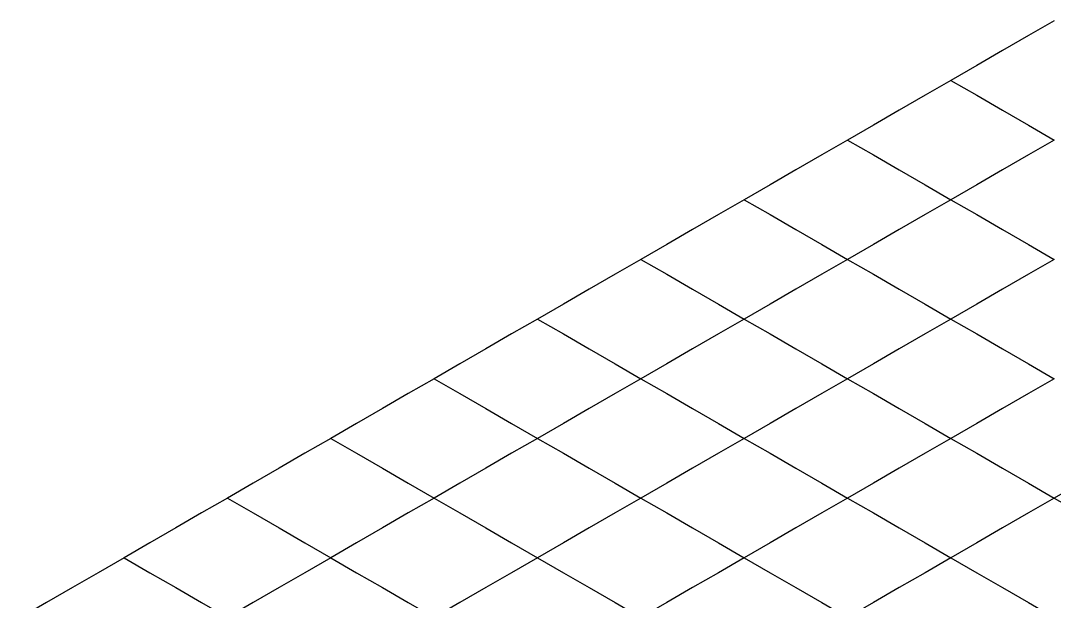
# Model space of a CAD drawing. Header units: metres. Extents: x 0 to 1028, y -291 to 246.
# Drawn here: x 260.5 to 324.1, y 151.4 to 187.1 of the extents above; entities that cross this region are included whole.
import ezdxf

# ---------------------------------------------------------------- set-up
doc = ezdxf.new("R2010")
doc.units = ezdxf.units.M
doc.layers.add('LAYER_02_PROJECTION', color=7, linetype='Continuous')

msp = doc.modelspace()

# ---------------------------------------------------------------- linework, layer by layer
at = {"layer": 'LAYER_02_PROJECTION'}
for points in [[(324.138, 187.141), (322.547, 186.222), (320.956, 185.304), (319.365, 184.385), (317.774, 183.467)], [(317.774, 183.467), (316.183, 182.548), (314.592, 181.63), (313.001, 180.711), (311.41, 179.793)], [(317.774, 183.467), (319.365, 182.548), (320.956, 181.63), (322.547, 180.711), (324.138, 179.793)], [(317.774, 183.467), (319.365, 182.548), (320.956, 181.63), (322.547, 180.711), (324.138, 179.793)], [(311.41, 179.793), (309.819, 178.874), (308.228, 177.955), (306.637, 177.037), (305.046, 176.118)], [(311.41, 179.793), (313.001, 178.874), (314.592, 177.955), (316.183, 177.037), (317.774, 176.118)], [(311.41, 179.793), (313.001, 178.874), (314.592, 177.955), (316.183, 177.037), (317.774, 176.118)], [(324.138, 179.793), (322.547, 178.874), (320.956, 177.955), (319.365, 177.037), (317.774, 176.118)], [(324.138, 179.793), (322.547, 178.874), (320.956, 177.955), (319.365, 177.037), (317.774, 176.118)], [(305.046, 176.118), (303.455, 175.2), (301.864, 174.281), (300.273, 173.363), (298.682, 172.444)], [(305.046, 176.118), (306.637, 175.2), (308.228, 174.281), (309.819, 173.363), (311.41, 172.444)], [(305.046, 176.118), (306.637, 175.2), (308.228, 174.281), (309.819, 173.363), (311.41, 172.444)], [(317.774, 176.118), (316.183, 175.2), (314.592, 174.281), (313.001, 173.363), (311.41, 172.444)], [(317.774, 176.118), (316.183, 175.2), (314.592, 174.281), (313.001, 173.363), (311.41, 172.444)], [(317.774, 176.118), (319.365, 175.2), (320.956, 174.281), (322.547, 173.363), (324.138, 172.444)], [(317.774, 176.118), (319.365, 175.2), (320.956, 174.281), (322.547, 173.363), (324.138, 172.444)], [(298.682, 172.444), (297.091, 171.526), (295.5, 170.607), (293.909, 169.688), (292.318, 168.77)], [(298.682, 172.444), (300.273, 171.526), (301.864, 170.607), (303.455, 169.688), (305.046, 168.77)], [(298.682, 172.444), (300.273, 171.526), (301.864, 170.607), (303.455, 169.688), (305.046, 168.77)], [(311.41, 172.444), (309.819, 171.526), (308.228, 170.607), (306.637, 169.688), (305.046, 168.77)], [(311.41, 172.444), (309.819, 171.526), (308.228, 170.607), (306.637, 169.688), (305.046, 168.77)], [(311.41, 172.444), (313.001, 171.526), (314.592, 170.607), (316.183, 169.688), (317.774, 168.77)], [(311.41, 172.444), (313.001, 171.526), (314.592, 170.607), (316.183, 169.688), (317.774, 168.77)], [(324.138, 172.444), (322.547, 171.526), (320.956, 170.607), (319.365, 169.688), (317.774, 168.77)], [(324.138, 172.444), (322.547, 171.526), (320.956, 170.607), (319.365, 169.688), (317.774, 168.77)], [(292.318, 168.77), (290.727, 167.851), (289.136, 166.933), (287.545, 166.014), (285.954, 165.096)], [(292.318, 168.77), (293.909, 167.851), (295.5, 166.933), (297.091, 166.014), (298.682, 165.096)], [(292.318, 168.77), (293.909, 167.851), (295.5, 166.933), (297.091, 166.014), (298.682, 165.096)], [(305.046, 168.77), (303.455, 167.851), (301.864, 166.933), (300.273, 166.014), (298.682, 165.096)], [(305.046, 168.77), (303.455, 167.851), (301.864, 166.933), (300.273, 166.014), (298.682, 165.096)], [(305.046, 168.77), (306.637, 167.851), (308.228, 166.933), (309.819, 166.014), (311.41, 165.096)], [(305.046, 168.77), (306.637, 167.851), (308.228, 166.933), (309.819, 166.014), (311.41, 165.096)], [(317.774, 168.77), (316.183, 167.851), (314.592, 166.933), (313.001, 166.014), (311.41, 165.096)], [(317.774, 168.77), (316.183, 167.851), (314.592, 166.933), (313.001, 166.014), (311.41, 165.096)], [(317.774, 168.77), (319.365, 167.851), (320.956, 166.933), (322.547, 166.014), (324.138, 165.096)], [(317.774, 168.77), (319.365, 167.851), (320.956, 166.933), (322.547, 166.014), (324.138, 165.096)], [(285.954, 165.096), (284.363, 164.177), (282.772, 163.258), (281.181, 162.34), (279.59, 161.421)], [(285.954, 165.096), (287.545, 164.177), (289.136, 163.258), (290.727, 162.34), (292.318, 161.421)], [(285.954, 165.096), (287.545, 164.177), (289.136, 163.258), (290.727, 162.34), (292.318, 161.421)], [(298.682, 165.096), (297.091, 164.177), (295.5, 163.258), (293.909, 162.34), (292.318, 161.421)], [(298.682, 165.096), (297.091, 164.177), (295.5, 163.258), (293.909, 162.34), (292.318, 161.421)], [(298.682, 165.096), (300.273, 164.177), (301.864, 163.258), (303.455, 162.34), (305.046, 161.421)], [(298.682, 165.096), (300.273, 164.177), (301.864, 163.258), (303.455, 162.34), (305.046, 161.421)], [(311.41, 165.096), (309.819, 164.177), (308.228, 163.258), (306.637, 162.34), (305.046, 161.421)], [(311.41, 165.096), (309.819, 164.177), (308.228, 163.258), (306.637, 162.34), (305.046, 161.421)], [(311.41, 165.096), (313.001, 164.177), (314.592, 163.258), (316.183, 162.34), (317.774, 161.421)], [(311.41, 165.096), (313.001, 164.177), (314.592, 163.258), (316.183, 162.34), (317.774, 161.421)], [(324.138, 165.096), (322.547, 164.177), (320.956, 163.258), (319.365, 162.34), (317.774, 161.421)], [(324.138, 165.096), (322.547, 164.177), (320.956, 163.258), (319.365, 162.34), (317.774, 161.421)], [(279.59, 161.421), (277.999, 160.503), (276.408, 159.584), (274.817, 158.666), (273.226, 157.747)], [(279.59, 161.421), (281.181, 160.503), (282.772, 159.584), (284.363, 158.666), (285.954, 157.747)], [(279.59, 161.421), (281.181, 160.503), (282.772, 159.584), (284.363, 158.666), (285.954, 157.747)], [(292.318, 161.421), (290.727, 160.503), (289.136, 159.584), (287.545, 158.666), (285.954, 157.747)], [(292.318, 161.421), (290.727, 160.503), (289.136, 159.584), (287.545, 158.666), (285.954, 157.747)], [(292.318, 161.421), (293.909, 160.503), (295.5, 159.584), (297.091, 158.666), (298.682, 157.747)], [(292.318, 161.421), (293.909, 160.503), (295.5, 159.584), (297.091, 158.666), (298.682, 157.747)], [(305.046, 161.421), (303.455, 160.503), (301.864, 159.584), (300.273, 158.666), (298.682, 157.747)], [(305.046, 161.421), (303.455, 160.503), (301.864, 159.584), (300.273, 158.666), (298.682, 157.747)], [(305.046, 161.421), (306.637, 160.503), (308.228, 159.584), (309.819, 158.666), (311.41, 157.747)], [(305.046, 161.421), (306.637, 160.503), (308.228, 159.584), (309.819, 158.666), (311.41, 157.747)], [(317.774, 161.421), (316.183, 160.503), (314.592, 159.584), (313.001, 158.666), (311.41, 157.747)], [(317.774, 161.421), (316.183, 160.503), (314.592, 159.584), (313.001, 158.666), (311.41, 157.747)], [(317.774, 161.421), (319.365, 160.503), (320.956, 159.584), (322.547, 158.666), (324.138, 157.747)], [(317.774, 161.421), (319.365, 160.503), (320.956, 159.584), (322.547, 158.666), (324.138, 157.747)], [(330.502, 161.421), (328.911, 160.503), (327.32, 159.584), (325.729, 158.666), (324.138, 157.747)], [(330.502, 161.421), (328.911, 160.503), (327.32, 159.584), (325.729, 158.666), (324.138, 157.747)], [(273.226, 157.747), (271.635, 156.829), (270.044, 155.91), (268.453, 154.991), (266.862, 154.073)], [(273.226, 157.747), (274.817, 156.829), (276.408, 155.91), (277.999, 154.991), (279.59, 154.073)], [(273.226, 157.747), (274.817, 156.829), (276.408, 155.91), (277.999, 154.991), (279.59, 154.073)], [(285.954, 157.747), (284.363, 156.829), (282.772, 155.91), (281.181, 154.991), (279.59, 154.073)], [(285.954, 157.747), (284.363, 156.829), (282.772, 155.91), (281.181, 154.991), (279.59, 154.073)], [(285.954, 157.747), (287.545, 156.829), (289.136, 155.91), (290.727, 154.991), (292.318, 154.073)], [(285.954, 157.747), (287.545, 156.829), (289.136, 155.91), (290.727, 154.991), (292.318, 154.073)], [(298.682, 157.747), (297.091, 156.829), (295.5, 155.91), (293.909, 154.991), (292.318, 154.073)], [(298.682, 157.747), (297.091, 156.829), (295.5, 155.91), (293.909, 154.991), (292.318, 154.073)], [(298.682, 157.747), (300.273, 156.829), (301.864, 155.91), (303.455, 154.991), (305.046, 154.073)], [(298.682, 157.747), (300.273, 156.829), (301.864, 155.91), (303.455, 154.991), (305.046, 154.073)], [(311.41, 157.747), (309.819, 156.829), (308.228, 155.91), (306.637, 154.991), (305.046, 154.073)], [(311.41, 157.747), (309.819, 156.829), (308.228, 155.91), (306.637, 154.991), (305.046, 154.073)], [(311.41, 157.747), (313.001, 156.829), (314.592, 155.91), (316.183, 154.991), (317.774, 154.073)], [(311.41, 157.747), (313.001, 156.829), (314.592, 155.91), (316.183, 154.991), (317.774, 154.073)], [(324.138, 157.747), (322.547, 156.829), (320.956, 155.91), (319.365, 154.991), (317.774, 154.073)], [(324.138, 157.747), (322.547, 156.829), (320.956, 155.91), (319.365, 154.991), (317.774, 154.073)], [(324.138, 157.747), (325.729, 156.829), (327.32, 155.91), (328.911, 154.991), (330.502, 154.073)], [(324.138, 157.747), (325.729, 156.829), (327.32, 155.91), (328.911, 154.991), (330.502, 154.073)], [(266.862, 154.073), (265.271, 153.154), (263.68, 152.236), (262.089, 151.317), (260.498, 150.399)], [(266.862, 154.073), (268.453, 153.154), (270.044, 152.236), (271.635, 151.317), (273.226, 150.399)], [(266.862, 154.073), (268.453, 153.154), (270.044, 152.236), (271.635, 151.317), (273.226, 150.399)], [(279.59, 154.073), (277.999, 153.154), (276.408, 152.236), (274.817, 151.317), (273.226, 150.399)], [(279.59, 154.073), (277.999, 153.154), (276.408, 152.236), (274.817, 151.317), (273.226, 150.399)], [(279.59, 154.073), (281.181, 153.154), (282.772, 152.236), (284.363, 151.317), (285.954, 150.399)], [(279.59, 154.073), (281.181, 153.154), (282.772, 152.236), (284.363, 151.317), (285.954, 150.399)], [(292.318, 154.073), (290.727, 153.154), (289.136, 152.236), (287.545, 151.317), (285.954, 150.399)], [(292.318, 154.073), (290.727, 153.154), (289.136, 152.236), (287.545, 151.317), (285.954, 150.399)], [(292.318, 154.073), (293.909, 153.154), (295.5, 152.236), (297.091, 151.317), (298.682, 150.399)], [(292.318, 154.073), (293.909, 153.154), (295.5, 152.236), (297.091, 151.317), (298.682, 150.399)], [(305.046, 154.073), (303.455, 153.154), (301.864, 152.236), (300.273, 151.317), (298.682, 150.399)], [(305.046, 154.073), (303.455, 153.154), (301.864, 152.236), (300.273, 151.317), (298.682, 150.399)], [(305.046, 154.073), (306.637, 153.154), (308.228, 152.236), (309.819, 151.317), (311.41, 150.399)], [(305.046, 154.073), (306.637, 153.154), (308.228, 152.236), (309.819, 151.317), (311.41, 150.399)], [(317.774, 154.073), (316.183, 153.154), (314.592, 152.236), (313.001, 151.317), (311.41, 150.399)], [(317.774, 154.073), (316.183, 153.154), (314.592, 152.236), (313.001, 151.317), (311.41, 150.399)], [(317.774, 154.073), (319.365, 153.154), (320.956, 152.236), (322.547, 151.317), (324.138, 150.399)], [(317.774, 154.073), (319.365, 153.154), (320.956, 152.236), (322.547, 151.317), (324.138, 150.399)]]:
    msp.add_lwpolyline(points, dxfattribs=at)

doc.saveas('drawing.dxf')
